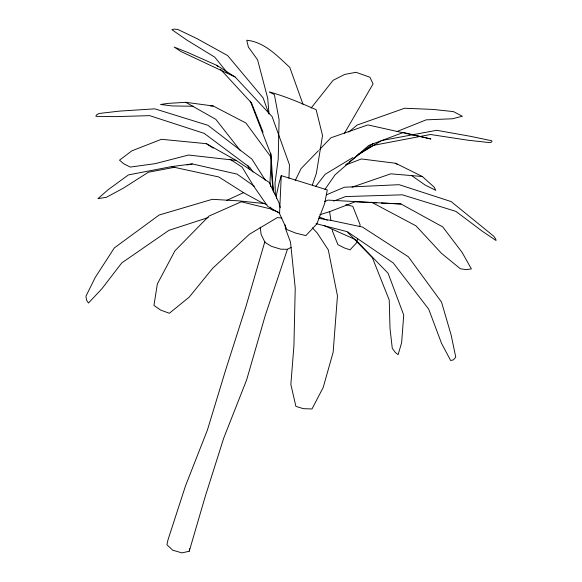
<?xml version="1.0" encoding="UTF-8"?>
<svg xmlns="http://www.w3.org/2000/svg" width="582" height="582" viewBox="0 0 582 582"><rect width="100%" height="100%" fill="white"/><g stroke="black" fill="none" stroke-linecap="round" stroke-linejoin="round"><path stroke-width="0.87" d="M288.934 178.238L289.465 164.822L272.078 116.553L235.113 76.969L216.853 65.366L187.731 52.467L174.163 47.055L181.075 51.594L235.113 76.969M271.518 156.449L269.997 181.264L270.601 186.466M281.259 175.626L279.556 213.63L286.904 229.592L295.816 233.135L305.848 235.601L316.841 223.932L324.632 203.569L327.288 189.928L281.259 175.626L279.04 183.112L276.326 195.617L276.61 198.222M357.581 238.322L356.795 242.585L350.029 249.838L344.231 247.874L337.909 244.658L332.453 231.09L332.198 229.323M359.778 226.369L360.091 224.667L352.794 206.334L345.839 204.66M264.89 241.508L245.873 306.75L225.685 369.89L207.425 429.996L185.52 485.832L168.023 539.761L166.91 544.73L172.701 550.201L181.999 552.9L189.245 551.219L189.71 548.71M189.245 551.219L205.344 496.133L223.721 438.122L246.644 379.893L265.232 315.553L287.45 249.285L291.138 247.394M312.345 185.054L316.419 173.232L322.537 135.49L316.128 109.707C300.916 103.072 285.58 96.386 269.553 92.007L274.398 94.662L279.076 119.637L278.218 159.024L275.017 182.894L275.402 195.436M295.198 180.646L301.047 168.649L318.478 150.643M344.457 133.271L373.069 83.91L369.912 77.239L356.046 72.299L344.69 74.416L333.079 80.331L311.13 108.041M324.923 189.412L335.065 174.833L368.762 145.42L403.333 132.463L430.942 138.989L367.897 124.912L330.925 137.788L319.722 149.356M315.684 186.444L325.171 174.28L352.932 157.533M348.8 132.019L357.122 125.057L404.636 108.237L432.986 109.431L453.414 111.591L462.363 116.262L452.272 118.786L426.177 119.848L397.07 131.481M345.65 164.844L347.774 163.2M349.185 162.102L373.237 143.405M358.33 154.274L372.989 145.435L430.476 134.5L468.263 140.255L489.818 142.634L491.834 141.928L491.848 140.8L470.562 136.341L436.689 130.295L381.697 140.531M356.97 155.423L380.926 140.997M226.813 200.383L243.829 192.489M324.64 201.634L327.892 200.113L400.998 203.991L442.742 226.922L462.072 252.341L471.376 268.913L466.313 269.619L460.362 268.76L441.549 253.396L415.977 225.845L371.411 202.18M326.24 194.883L344.413 187.229L399.143 184.69L451.166 201.583L493.762 236.234L495.697 239.027L496.053 240.504L482.645 231.498L455.873 211.368L402.417 194.825L345.584 196.571L333.69 201.081M346.239 164.786L361.415 158.959L395.68 163.28L422.343 176.513L434.092 187.055L435.794 190.358L425.122 185.032L411.881 175.735M352.008 187.193L390.784 173.829L422.343 176.513M208.261 217.537L168.933 230.341L121.805 262.868L101.799 288.868L88.471 303.026L86.594 300.21L85.947 296.18L95.252 277.425L114.334 247.896L159.192 215.005L212.277 199.32L238.562 200.841L265.479 203.685M319.809 214.78L330.045 211.521L355.238 201.779L376.772 202.82M254.305 186.269L237.063 174.113L192.286 163.928L171.319 166.656L128.44 174.898L107.932 189.877L97.914 198.702L106.521 197.24L123.384 188.146L148.395 172.228L174.731 167.252M187.018 164.924L192.286 163.928M271.408 158.668L270.914 156.98L245.924 123.02L213.208 105.982L185.796 102.33L167.98 103.385L160.567 104.476L171.945 105.924L193.697 106.266M210.553 106.019L213.208 105.982M287.45 249.285L280.728 249.183L271.401 246.317L265.043 242.403L261.143 234.539L260.205 227.169M381.254 203.038L389.329 203.424M391.126 203.511L400.998 203.991M236.219 160.421L206.406 143.681L161.425 139.294L131.794 150.869L119.521 160.174L123.675 163.753L130.259 167.078L155.285 163.629L188.532 155.038L236.219 160.421L269.219 182.421L278.829 202.456L280.255 207.512M281.855 218.024L277.345 217.588L249.431 234.226L212.583 268.367L189.186 297.147L169.34 313.276L160.661 310.075L153.939 305.441L157.358 283.921L174.942 250.82L208.945 216.089L241.283 201.801L270.841 208.989L279.811 212.896M318.339 218.25L332.642 220.724L362.477 227.06L408.368 256.786L441.52 302.08L451.159 335.094L455.757 357.144L453.429 359.865L450.664 360.52L441.578 343.453L428.723 309.209L393.272 262.969L347.389 231.716L316.041 223.626M171.319 166.656L218.81 176.972L244.36 193.159L260.401 201.903L266.927 204.719M319.001 216.839L327.317 220.2M323.883 225.445L355.275 239.522L388.099 273.264L403.719 315.029L401.645 342.674L398.103 354.685L395.287 352.423L392.275 348.334L390.02 328.546L389.234 300.006L372.393 257.753L347.767 232.407M185.796 102.33L215.813 119.332L240.475 150.767M279.411 213.172L267.749 206.355L253.374 185.709L242.105 167.121L229.948 159.141M206.406 143.681L213.238 148.17M395.68 163.28L397.091 164.364M312.338 227.853L317.081 232.807L328.284 249.867L337.465 295.845L333.137 352.285L323.214 387.416L311.996 408.964L303.404 408.673L295.889 406.389L290.855 384.411L293.925 345.803L295.227 287.981L290.52 242.228L285.42 228.406L285.122 224.907M216.853 65.366L218.075 66.69M220.505 69.331L251.562 103.021L263.086 132.216M270.223 207.163L273.169 210.444M227.169 72.524L214.765 57.16L187.258 40.318L171.865 29.675L174.229 29.1L177.925 29.493L197 38.623L227.606 55.566L263.108 97.892L268.928 113.905M252.974 172.032L249.954 167.536L204.18 133.358L149.639 115.643L116.065 116.611L95.87 116.327L96.525 114.88L98.991 113.49L119.499 111.111L154.841 108.841L207.927 125.305L251.882 159.075L265.305 180.187M247.685 165.237L249.387 169.427M250.296 101.159L271.037 154.834L273.351 192.082M302.982 104.258L289.785 67.388C277.338 56.01 264.548 41.999 246.768 40.245L248.376 47.069L257.586 59.815L267.698 98.183L268.964 113.446M329.608 211.622L330.903 220.469M273.198 189.958L271.801 177.481L270.732 153.197"/></g></svg>
